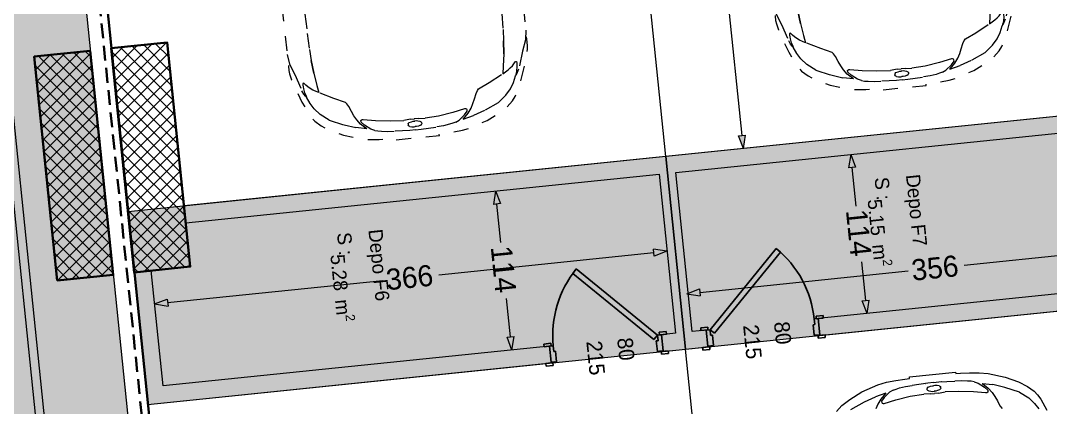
# Model space of a CAD drawing. Header units: millimetres. Extents: x 635850 to 824661, y -5878409 to -5774454.
# Drawn here: x 704695 to 712013, y -5808699 to -5805951 of the extents above; entities that cross this region are included whole.
import ezdxf
from ezdxf.enums import TextEntityAlignment as Align

# ---------------------------------------------------------------- set-up
doc = ezdxf.new("R2010")
doc.units = ezdxf.units.MM
doc.header["$MEASUREMENT"] = 0
doc.linetypes.add('Dashed', pattern=[211.666667, 105.833333, -105.833333])
doc.linetypes.add('Hidden Line', pattern=[158.75, 105.833333, -52.916667])
for name, color, linetype, lineweight, true_color in [('0_Pen_No__102', 7, 'Continuous', 13, 0xcccccc), ('0_Pen_No__62', 7, 'Continuous', 20, 0xaaaaaa), ('A - Ndertesa  6- Dimensionimi Bazike_Pen_No__102', 7, 'Continuous', 13, 0xcccccc), ('A - Ndertesa  6- Dimensionimi Bazike_Pen_No__82', 7, 'Continuous', 20, 0xaaaaaa), ('A - Ndertesa 3 - Bodrumi -1_Pen_No__82', 7, 'Continuous', 20, 0xaaaaaa), ('A - Ndertesa 4 - Veturat_Pen_No__102', 7, 'Continuous', 13, 0xcccccc), ('A - Ndertesa 6 - Muret_Pen_No__102', 7, 'Continuous', 13, 0xcccccc), ('A - Ndertesa 6 - Vijat e Bodrumit_Pen_No__82', 7, 'Continuous', 20, 0xaaaaaa), ('A - Ndertesa 6 - Zonat Bodrum_Pen_No__94', 7, 'Continuous', 13, 0xe4ad2c), ('A - Ndertesa 6 -Veturat_Pen_No__102', 7, 'Continuous', 13, 0xcccccc), ('ARCHICAD Door Markers_Pen_No__112', 7, 'Continuous', 13, 0xd5aaaa)]:
    doc.layers.add(name, color=color, linetype=linetype, lineweight=lineweight, true_color=true_color)
for name, color, linetype in [('A - Ndertesa  6- Dimensionimi Bazike', 7, 'Continuous'), ('A - Ndertesa 3 - Shtyllat', 7, 'Continuous'), ('A - Ndertesa 6 - Muret', 7, 'Continuous'), ('A - Ndertesa 6 - Pllaka meskatit', 7, 'Continuous'), ('A - Ndertesa 6 - Zonat Bodrum', 7, 'Continuous'), ('A - Ndertesa 6- Shtyllat', 7, 'Continuous'), ('ARCHICAD Door Markers', 7, 'Continuous'), ('ARCHICAD Doors', 7, 'Continuous')]:
    doc.layers.add(name, color=color, linetype=linetype)
for name, color, linetype, lineweight in [('A - Ndertesa 3 - Shtyllat_Pen_No__101', 252, 'Continuous', 13), ('A - Ndertesa 3 - Shtyllat_Pen_No__22', 8, 'Continuous', 35), ('A - Ndertesa 6 - Muret_Pen_No__101', 252, 'Continuous', 13), ('A - Ndertesa 6 - Pllaka meskatit_Pen_No__22', 8, 'Continuous', 35), ('A - Ndertesa 6- Shtyllat_Pen_No__101', 252, 'Continuous', 13), ('A - Ndertesa 6- Shtyllat_Pen_No__22', 8, 'Continuous', 35), ('A-Ndertesa 3-Fill Bodrumi_Pen_No__121', 255, 'Continuous', 0), ('A-Ndertesa 3-Fill Bodrumi_Pen_No__2', 8, 'Continuous', 15), ('ARCHICAD Doors_Pen_No__101', 252, 'Continuous', 13), ('ARCHICAD Doors_Pen_No__42', 8, 'Continuous', 25), ('ARCHICAD Zone Stamps_Pen_No__101', 252, 'Continuous', 13), ('Drawing & Figure_Pen_No__6', 5, 'Continuous', 35)]:
    doc.layers.add(name, color=color, linetype=linetype, lineweight=lineweight)
doc.styles.add('GENERATED_STYLE_1', font='GOTHIC.TTF')
doc.dimstyles.new('GENERATED_STYLE__1', dxfattribs={"dimtxt": 150, "dimasz": 91.78744, "dimexe": 0.18, "dimexo": 0.0625, "dimgap": 0, "dimtad": 0, "dimdec": 0, "dimlfac": 0.1, "dimzin": 0, "dimdsep": 46, "dimtxsty": 'GENERATED_STYLE_1', "dimblk": 'ARROWHEAD_5', "dimblk1": 'ARROWHEAD_5', "dimblk2": 'ARROWHEAD_5', "dimcen": 0.09, "dimse1": 1, "dimse2": 1, "dimclrd": 256, "dimclre": 256, "dimclrt": 256, "dimadec": 0, "dimazin": 0, "dimtfac": 1, "dimtdec": 4, "dimtmove": 0, "dimatfit": 3, "dimfxl": 0, "dimtolj": 1, "dimtzin": 0, "dimarcsym": 0})
pattern_1 = [(45, (664183.82, -5827429.525), (-45.96194, 45.96194), []), (135, (664183.82, -5827429.525), (45.96194, 45.96194), [])]

# ---------------------------------------------------------------- blocks, each defined once
blk = doc.blocks.new('Depo F6__17', base_point=(707099.7, -5807750.4))
at = {"layer": 'A - Ndertesa 6 - Zonat Bodrum_Pen_No__94', "linetype": 'Continuous', "lineweight": 0, "true_color": 0xffffff}
blk.add_hatch(color=7, dxfattribs=at).paths.add_polyline_path([(705599.8, -5808677.4), (709419.8, -5808285.2), (709279.2, -5806916.4), (705459.3, -5807308.6)])
at = {"layer": 'ARCHICAD Zone Stamps_Pen_No__101', "color": 252, "lineweight": 13, "insert": (707024.6, -5807603.1), "char_height": 100, "attachment_point": 1, "rotation": 275.86225, "style": 'GENERATED_STYLE_1'}
blk.add_mtext('\\A1;{\\pql;\\pt0,5050;\\fCentury Gothic|b0|i0|c0|p34;5.28\\fCentury Gothic|b0|i0|c0|p34;\\A1{\\H.66x;\\S^  ;}\\fCentury Gothic|b0|i0|c0|p34; m\\fCentury Gothic|b0|i0|c0|p34;\\A1{\\H.66x;\\S2^  ;}}', dxfattribs=at)
at = {"layer": 'ARCHICAD Zone Stamps_Pen_No__101', "color": 252, "lineweight": 13, "style": 'GENERATED_STYLE_1'}
for tag, p in [('calculatedAreaCode', (707042.5, -5807450.2)), ('ROOM_NAME', (707265.6, -5807427.3)), ('DUMMY_849', (707335.4, -5808069.6))]:
    blk.add_attdef(tag, text='', height=100, rotation=275.86225, dxfattribs=at).set_placement(p, align=Align.TOP_LEFT)
blk = doc.blocks.new('Depo F7__18', base_point=(710919.6, -5807358.2))
at = {"layer": 'A - Ndertesa 6 - Zonat Bodrum_Pen_No__94', "linetype": 'Continuous', "lineweight": 0, "true_color": 0xffffff}
blk.add_hatch(color=7, dxfattribs=at).paths.add_polyline_path([(709419.8, -5808285.2), (713140.9, -5807903.2), (713000.3, -5806534.3), (709279.2, -5806916.4)])
at = {"layer": 'ARCHICAD Zone Stamps_Pen_No__101', "color": 252, "lineweight": 13, "insert": (710842, -5807211.1), "char_height": 100, "attachment_point": 1, "rotation": 275.86225, "style": 'GENERATED_STYLE_1'}
blk.add_mtext('\\A1;{\\pql;\\pt0,5050;\\fCentury Gothic|b0|i0|c0|p34;5.15\\fCentury Gothic|b0|i0|c0|p34;\\A1{\\H.66x;\\S^  ;}\\fCentury Gothic|b0|i0|c0|p34; m\\fCentury Gothic|b0|i0|c0|p34;\\A1{\\H.66x;\\S2^  ;}}', dxfattribs=at)
at = {"layer": 'ARCHICAD Zone Stamps_Pen_No__101', "color": 252, "lineweight": 13, "style": 'GENERATED_STYLE_1'}
for tag, p in [('ROOM_NAME', (711085.5, -5807037.6)), ('calculatedAreaCode', (710862.5, -5807058)), ('DUMMY_849', (711155.3, -5807677.4))]:
    blk.add_attdef(tag, text='', height=100, rotation=275.86225, dxfattribs=at).set_placement(p, align=Align.TOP_LEFT)
blk = doc.blocks.new('Slab_3', base_point=(703704.3, -5790215.9))
at = {"layer": 'A - Ndertesa 6 - Pllaka meskatit_Pen_No__22', "color": 8, "linetype": 'Continuous', "lineweight": 35, "flags": 128}
blk.add_lwpolyline([(703704.3, -5790215.9), (739063.3, -5786585.5), (739063.1, -5784103.9), (741098.5, -5781712.3), (750316.6, -5780623.6), (750320.1, -5821668.9), (726661.7, -5822732.9), (707158.2, -5823855.1)], close=True, dxfattribs=at)
blk = doc.blocks.new('Wall_213', base_point=(713000.5, -5806534.3))
at = {"layer": 'A - Ndertesa 6 - Muret_Pen_No__102', "linetype": 'Continuous', "lineweight": 0, "true_color": 0xcccccc}
blk.add_hatch(color=254, dxfattribs=at).paths.add_polyline_path([(705856.4, -5807267.8), (705868.7, -5807387.2), (712664.6, -5806689.4), (712652.3, -5806570)])
at = {"layer": 'A - Ndertesa 6 - Muret_Pen_No__101', "color": 252, "linetype": 'Continuous', "lineweight": 13, "flags": 128}
for points in [[(712652.3, -5806570), (705856.4, -5807267.8)], [(709351.2, -5807029.6), (712664.6, -5806689.4)], [(705868.7, -5807387.2), (709231.8, -5807041.9)]]:
    blk.add_lwpolyline(points, dxfattribs=at)
blk = doc.blocks.new('Door 25_4')
at = {"layer": 'ARCHICAD Doors_Pen_No__101', "color": 252, "linetype": 'Continuous', "lineweight": 13}
for p, q in [((-400, 0), (-437, 0)), ((-400, 0), (-437, 0)), ((-400, 0), (-400, -115)), ((-400, 0), (-400, -115)), ((400, 0), (400, -115)), ((400, 0), (400, -115)), ((400, 0), (437, 0)), ((400, 0), (437, 0)), ((-400, -120), (-437, -120)), ((-400, -120), (-437, -120)), ((-400, -115), (-400, -120)), ((-400, -115), (-400, -120)), ((400, -115), (400, -120)), ((400, -115), (400, -120)), ((400, -120), (437, -120)), ((400, -120), (437, -120))]:
    blk.add_line(p, q, dxfattribs=at)
at = {"layer": 'ARCHICAD Doors_Pen_No__42', "color": 8, "linetype": 'Continuous', "lineweight": 25}
for p, q in [((-182.4, 497.8), (-154.1, 526.1)), ((-154.1, 526.1), (372, 0)), ((343.7, -28.3), (-182.4, 497.8)), ((-437, 0), (-437, 19)), ((-437, 19), (-387, 19)), ((-387, 0), (-437, 0)), ((-372, 0), (-400, 0)), ((-400, 0), (-400, -115)), ((-387, 19), (-387, 0)), ((-372, -40), (-372, 0)), ((372, 0), (343.7, -28.3)), ((400, 0), (372, 0)), ((372, 0), (372, -40)), ((387, 19), (437, 19)), ((387, 0), (387, 19)), ((437, 0), (387, 0)), ((400, -115), (400, 0)), ((437, 19), (437, 0)), ((-360, -40), (-372, -40)), ((-360, -115), (-360, -40)), ((372, -40), (360, -40)), ((360, -40), (360, -115)), ((-437, -139), (-437, -120)), ((-437, -120), (-387, -120)), ((-387, -139), (-437, -139)), ((-400, -120), (-400, -115)), ((-400, -115), (-375, -115)), ((-400, -115), (-360, -115)), ((-375, -120), (-400, -120)), ((-387, -120), (-387, -139)), ((-375, -115), (-375, -120)), ((360, -115), (400, -115)), ((375, -120), (375, -115)), ((375, -115), (400, -115)), ((400, -120), (375, -120)), ((387, -120), (437, -120)), ((387, -139), (387, -120)), ((437, -139), (387, -139)), ((400, -115), (400, -120)), ((437, -120), (437, -139))]:
    blk.add_line(p, q, dxfattribs=at)
blk.add_arc((372, 0), 744, 135, 180, dxfattribs=at)
blk = doc.blocks.new('D Marker 25_13')
at = {"layer": 'ARCHICAD Door Markers_Pen_No__112', "color": 9, "lineweight": 13, "true_color": 0xd5aaaa, "char_height": 110, "attachment_point": 7, "rotation": 90, "style": 'GENERATED_STYLE_1'}
for s, insert in [('\\A1;{\\pql;\\pt0;\\fCentury Gothic|b0|i0|c0|p34;215\\fCentury Gothic|b0|i0|c0|p34;\\A1{\\H.66x;\\S^  ;}\\fCentury Gothic|b0|i0|c0|p34;\\fCentury Gothic|b0|i0|c0|p34;}', (167.8, -125.9)), ('\\A1;{\\pql;\\pt0;\\fCentury Gothic|b0|i0|c0|p34;80\\fCentury Gothic|b0|i0|c0|p34;\\A1{\\H.66x;\\S^  ;}\\fCentury Gothic|b0|i0|c0|p34;\\fCentury Gothic|b0|i0|c0|p34;}', (-52.2, -125.9))]:
    blk.add_mtext(s, dxfattribs=dict(at, insert=insert))
blk = doc.blocks.new('Wall_214', base_point=(713140.9, -5807903.2))
at = {"layer": 'A - Ndertesa 6 - Muret_Pen_No__102', "linetype": 'Continuous', "lineweight": 0, "true_color": 0xcccccc}
for points in [[(710362.5, -5808067.8), (710374.7, -5808187.2), (713021.5, -5807915.4), (713009.3, -5807796)], [(709248.3, -5808182.2), (709260.6, -5808301.6), (709578.9, -5808268.9), (709566.7, -5808149.5)], [(705706.9, -5808545.8), (705719.2, -5808665.2), (708464.8, -5808383.3), (708452.5, -5808263.9)], [(705706.9, -5808545.8), (705587.6, -5808558.1), (705599.8, -5808677.4)], [(705706.9, -5808545.8), (705599.8, -5808677.4), (705719.2, -5808665.2)]]:
    blk.add_hatch(color=254, dxfattribs=at).paths.add_polyline_path(points)
at = {"layer": 'A - Ndertesa 6 - Muret_Pen_No__101', "color": 252, "linetype": 'Continuous', "lineweight": 13}
for p, q in [((710362.5, -5808067.8), (710399.3, -5808064)), ((710362.5, -5808067.8), (710374.2, -5808182.2)), ((709248.3, -5808182.2), (709285.2, -5808178.4)), ((709248.3, -5808182.2), (709260.1, -5808296.6)), ((709566.7, -5808149.5), (709529.9, -5808153.3)), ((709566.7, -5808149.5), (709578.4, -5808263.9)), ((710374.2, -5808182.2), (710374.7, -5808187.2)), ((710374.7, -5808187.2), (710411.6, -5808183.4)), ((708452.5, -5808263.9), (708415.7, -5808267.7)), ((708452.5, -5808263.9), (708464.3, -5808378.3)), ((709578.9, -5808268.9), (709542.1, -5808272.7)), ((709578.4, -5808263.9), (709578.9, -5808268.9)), ((709260.1, -5808296.6), (709260.6, -5808301.6)), ((709260.6, -5808301.6), (709297.4, -5808297.8)), ((708464.8, -5808383.3), (708428, -5808387.1)), ((708464.3, -5808378.3), (708464.8, -5808383.3))]:
    blk.add_line(p, q, dxfattribs=at)
at = {"layer": 'A - Ndertesa 6 - Muret_Pen_No__101', "color": 252, "linetype": 'Continuous', "lineweight": 13, "flags": 128}
for points in [[(713009.3, -5807796), (710362.5, -5808067.8)], [(710374.7, -5808187.2), (713140.9, -5807903.2)], [(709347.8, -5808172), (709248.3, -5808182.2)], [(709566.7, -5808149.5), (709467.2, -5808159.7)], [(708452.5, -5808263.9), (705706.9, -5808545.8)], [(709260.6, -5808301.6), (709578.9, -5808268.9)], [(705599.8, -5808677.4), (708464.8, -5808383.3)], [(705599.8, -5808677.4), (705587.6, -5808558.1)]]:
    blk.add_lwpolyline(points, dxfattribs=at)
at = {"layer": 'ARCHICAD Door Markers', "color": 161, "lineweight": 25, "true_color": 0x40a5ff, "rotation": 185.8622535954199}
for p in [(709976.8, -5808228), (708862.7, -5808342.4)]:
    blk.add_blockref('D Marker 25_13', p, dxfattribs=at)
at = {"layer": 'ARCHICAD Doors', "color": 7, "linetype": 'Continuous', "lineweight": 13, "xscale": -1, "zscale": 1000, "rotation": 5.862253595419953}
blk.add_blockref('Door 25_4', (709964.6, -5808108.7), dxfattribs=at)
at = {"layer": 'ARCHICAD Doors', "color": 7, "linetype": 'Continuous', "lineweight": 13, "zscale": 1000, "rotation": 5.862253595419953}
blk.add_blockref('Door 25_4', (708850.4, -5808223), dxfattribs=at)
blk = doc.blocks.new('Wall_215', base_point=(705599.8, -5808677.4))
at = {"layer": 'A - Ndertesa 6 - Muret_Pen_No__102', "linetype": 'Continuous', "lineweight": 0, "true_color": 0xcccccc}
blk.add_hatch(color=254, dxfattribs=at).paths.add_polyline_path([(705503.5, -5807739.3), (705587.6, -5808558.1), (705706.9, -5808545.8), (705622.9, -5807727.1)])
at = {"layer": 'A - Ndertesa 6 - Muret_Pen_No__101', "color": 252, "linetype": 'Continuous', "lineweight": 13, "flags": 128}
for points in [[(705503.5, -5807739.3), (705587.6, -5808558.1)], [(705706.9, -5808545.8), (705622.9, -5807727.1)]]:
    blk.add_lwpolyline(points, dxfattribs=at)
blk = doc.blocks.new('Wall_216', base_point=(709279.2, -5806916.4))
at = {"layer": 'A - Ndertesa 6 - Muret_Pen_No__102', "linetype": 'Continuous', "lineweight": 0, "true_color": 0xcccccc}
blk.add_hatch(color=254, dxfattribs=at).paths.add_polyline_path([(709231.8, -5807041.9), (709347.8, -5808172), (709467.2, -5808159.7), (709351.2, -5807029.6)])
at = {"layer": 'A - Ndertesa 6 - Muret_Pen_No__101', "color": 252, "linetype": 'Continuous', "lineweight": 13, "flags": 128}
for points in [[(709231.8, -5807041.9), (709347.8, -5808172)], [(709467.2, -5808159.7), (709351.2, -5807029.6)]]:
    blk.add_lwpolyline(points, dxfattribs=at)
blk = doc.blocks.new('Column_117', base_point=(705072.3, -5806982.2))
at = {"layer": 'A - Ndertesa 3 - Shtyllat_Pen_No__101', "linetype": 'Continuous', "lineweight": 13}
h = blk.add_hatch(dxfattribs=at)
h.set_pattern_fill('Concrete_Block', color=252, style=0, pattern_type=2)
h.set_pattern_definition(pattern_1)
h.paths.add_polyline_path([(704954.9, -5807798.5), (705352.9, -5807757.6), (705189.6, -5806166), (704791.7, -5806206.8)])
at = {"layer": 'A - Ndertesa 3 - Shtyllat_Pen_No__22', "color": 8, "linetype": 'Continuous', "lineweight": 35, "flags": 128}
blk.add_lwpolyline([(704954.9, -5807798.5), (705352.9, -5807757.6), (705189.6, -5806166), (704791.7, -5806206.8)], close=True, dxfattribs=at)
blk = doc.blocks.new('Column_192', base_point=(705620, -5806923.2))
at = {"layer": 'A - Ndertesa 6- Shtyllat_Pen_No__101', "linetype": 'Continuous', "lineweight": 13}
h = blk.add_hatch(dxfattribs=at)
h.set_pattern_fill('Concrete_Block', color=252, style=0, pattern_type=2)
h.set_pattern_definition(pattern_1)
h.paths.add_polyline_path([(705502.7, -5807739.4), (705900.6, -5807698.6), (705737.2, -5806106.9), (705339.3, -5806147.8)])
at = {"layer": 'A - Ndertesa 6- Shtyllat_Pen_No__22', "color": 8, "linetype": 'Continuous', "lineweight": 35, "flags": 128}
blk.add_lwpolyline([(705502.7, -5807739.4), (705900.6, -5807698.6), (705737.2, -5806106.9), (705339.3, -5806147.8)], close=True, dxfattribs=at)
blk = doc.blocks.new('Car 05 25_4')
at = {"layer": 'A - Ndertesa 4 - Veturat_Pen_No__102', "color": 254, "linetype": 'Dashed', "lineweight": 13, "true_color": 0xcccccc}
for p, q in [((2808, 852.6), (2876.9, 843.3)), ((2876.9, 843.3), (2954.2, 813.7)), ((2904.1, 832.9), (2905.1, 832.8)), ((2954.2, 813.7), (3075.8, 774.7)), ((3022.5, 758.3), (3023.7, 762.5)), ((3024.5, 753.7), (3022.5, 758.3)), ((3023.7, 762.5), (3034.6, 765.1)), ((3037.9, 743.5), (3024.5, 753.7)), ((3034.6, 765.1), (3046.9, 763.8)), ((3050.6, 730.7), (3037.9, 743.5)), ((3046.9, 763.8), (3060.9, 762.9)), ((3060.9, 762.9), (3089.9, 757.4)), ((3100.5, 763.1), (3075.8, 774.7)), ((3089.9, 757.4), (3108.4, 751.4)), ((3114.1, 753.3), (3100.5, 763.1)), ((3108.4, 751.4), (3122.9, 746.4)), ((3122.9, 746.4), (3114.1, 753.3)), ((3170.1, 726.6), (3122.9, 746.4)), ((2673.2, 695.5), (2787.2, 691.5)), ((2787.2, 691.5), (2868.4, 687.2)), ((2868.4, 687.2), (2959.7, 679)), ((2959.7, 679), (2868.4, 687.2)), ((2959.7, 679), (3047.2, 666.2)), ((3047.2, 666.2), (3100, 656.6)), ((3064.5, 714.6), (3050.6, 730.7)), ((3077, 697.8), (3064.5, 714.6)), ((3100, 656.6), (3077, 697.8)), ((3211.7, 701), (3170.1, 726.6)), ((3254.3, 663.2), (3211.7, 701)), ((3301.9, 602.8), (3254.3, 663.2)), ((3152.9, 553.9), (3100, 656.6)), ((3301.9, 602.8), (3346, 501.4)), ((3189.6, 475.6), (3152.9, 553.9)), ((3199.4, 466.8), (3189.6, 475.6)), ((3220.7, 454.4), (3199.4, 466.8)), ((3256.1, 439.2), (3220.7, 454.4)), ((3288.4, 425.1), (3256.1, 439.2)), ((3346, 501.4), (3374.3, 419.6)), ((3319.4, 408.4), (3288.4, 425.1)), ((3353.5, 384.3), (3319.4, 408.4)), ((3321.2, 370.5), (3321, 362.1)), ((3324.7, 377.3), (3321.2, 370.5)), ((3328.3, 379.6), (3324.7, 377.3)), ((3338.5, 379.5), (3328.3, 379.6)), ((3363.6, 357.8), (3338.5, 379.5)), ((3377.2, 360), (3353.5, 384.3)), ((3391.1, 344.2), (3374.3, 419.6)), ((3321, 362.1), (3338.3, 276.9)), ((3396.7, 315.8), (3363.6, 357.8)), ((3391.1, 344.2), (3377.2, 360)), ((3408.1, 289.4), (3396.7, 315.8)), ((3338.3, 276.9), (3351.9, 172.7)), ((3408.1, 289.4), (3413.8, 267.3)), ((3413.8, 267.3), (3418.5, 242.9)), ((3418.5, 242.9), (3424, 200.7)), ((3351.9, 172.7), (3358.3, 75.9)), ((3424, 200.7), (3427.7, 152)), ((3432.4, 40), (3427.7, 152)), ((3354, 27.9), (3358.3, 75.9)), ((3354, 27.9), (3354, -0.8)), ((3354, -27.9), (3354, 0.8)), ((3370.9, 11.7), (3370.3, -0.8)), ((3370.9, -11.7), (3370.3, 0.8)), ((3372.5, 23.7), (3370.9, 11.7)), ((3376.3, 39), (3372.5, 23.7)), ((3382, 46.6), (3376.3, 39)), ((3386.2, 48.4), (3382, 46.6)), ((3386.2, 48.4), (3394.3, 48.4)), ((3398.5, 46.6), (3394.3, 48.4)), ((3404.2, 39), (3398.5, 46.6)), ((3404.2, 39), (3408, 23.7)), ((3408, 23.7), (3409.8, 8.1)), ((3409.8, 8.1), (3409.8, 0)), ((3431.8, 57.4), (3431.8, 56.8)), ((3432, 0), (3432.4, 40)), ((3432, 0), (3432.4, -40)), ((3354, -27.9), (3358.3, -75.9)), ((3372.5, -23.7), (3370.9, -11.7)), ((3376.3, -39), (3372.5, -23.7)), ((3382, -46.6), (3376.3, -39)), ((3386.2, -48.4), (3382, -46.6)), ((3386.2, -48.4), (3394.3, -48.4)), ((3398.5, -46.6), (3394.3, -48.4)), ((3404.2, -39), (3398.5, -46.6)), ((3404.2, -39), (3408, -23.7)), ((3408, -23.7), (3409.8, -8.1)), ((3409.8, -8.1), (3409.8, 0)), ((3432.4, -40), (3427.7, -152)), ((3431.8, -57.4), (3431.8, -56.8)), ((3351.9, -172.7), (3358.3, -75.9)), ((3338.3, -276.9), (3351.9, -172.7)), ((3418.5, -242.9), (3424, -200.7)), ((3424, -200.7), (3427.7, -152)), ((3321, -362.1), (3338.3, -276.9)), ((3408.1, -289.4), (3396.7, -315.8)), ((3408.1, -289.4), (3413.8, -267.3)), ((3413.8, -267.3), (3418.5, -242.9)), ((3321.2, -370.5), (3321, -362.1)), ((3363.6, -357.8), (3338.5, -379.5)), ((3377.2, -360), (3353.5, -384.3)), ((3396.7, -315.8), (3363.6, -357.8)), ((3391.1, -344.2), (3374.3, -419.6)), ((3391.1, -344.2), (3377.2, -360)), ((3288.4, -425.1), (3256.1, -439.2)), ((3319.4, -408.4), (3288.4, -425.1)), ((3353.5, -384.3), (3319.4, -408.4)), ((3324.7, -377.3), (3321.2, -370.5)), ((3328.3, -379.6), (3324.7, -377.3)), ((3338.5, -379.5), (3328.3, -379.6)), ((3346, -501.4), (3374.3, -419.6)), ((3189.6, -475.6), (3152.9, -553.9)), ((3199.4, -466.8), (3189.6, -475.6)), ((3220.7, -454.4), (3199.4, -466.8)), ((3256.1, -439.2), (3220.7, -454.4)), ((3301.9, -602.8), (3346, -501.4)), ((3152.9, -553.9), (3100, -656.6)), ((3047.2, -666.2), (3100, -656.6)), ((3100, -656.6), (3077, -697.8)), ((3301.9, -602.8), (3254.3, -663.2)), ((2535.4, -698), (2673.2, -695.5)), ((2673.2, -695.5), (2787.2, -691.5)), ((2787.2, -691.5), (2868.4, -687.2)), ((2868.4, -687.2), (2959.7, -679)), ((2959.7, -679), (2868.4, -687.2)), ((2959.7, -679), (3047.2, -666.2)), ((3050.6, -730.7), (3037.9, -743.5)), ((3064.5, -714.6), (3050.6, -730.7)), ((3077, -697.8), (3064.5, -714.6)), ((3170.1, -726.6), (3122.9, -746.4)), ((3211.7, -701), (3170.1, -726.6)), ((3254.3, -663.2), (3211.7, -701)), ((2954.2, -813.7), (3075.8, -774.7)), ((3024.5, -753.7), (3022.5, -758.3)), ((3022.5, -758.3), (3023.7, -762.5)), ((3023.7, -762.5), (3034.6, -765.1)), ((3037.9, -743.5), (3024.5, -753.7)), ((3034.6, -765.1), (3046.9, -763.8)), ((3046.9, -763.8), (3060.9, -762.9)), ((3060.9, -762.9), (3089.9, -757.4)), ((3100.5, -763.1), (3075.8, -774.7)), ((3089.9, -757.4), (3108.4, -751.4)), ((3114.1, -753.3), (3100.5, -763.1)), ((3108.4, -751.4), (3122.9, -746.4)), ((3122.9, -746.4), (3114.1, -753.3)), ((2808, -852.6), (2876.9, -843.3)), ((2876.9, -843.3), (2954.2, -813.7))]:
    blk.add_line(p, q, dxfattribs=at)
at = {"layer": 'A - Ndertesa 4 - Veturat_Pen_No__102', "color": 254, "linetype": 'Dashed', "lineweight": 13, "true_color": 0xcccccc, "flags": 128}
blk.add_lwpolyline([(-483.1, -817.3), (-372.3, -830.2), (-251.8, -841), (-168.2, -844.6), (-78.4, -850.6), (-24, -852.3), (40.3, -852.3), (230.8, -845.5), (400, -847.6), (590.7, -851.7), (856.5, -856.2), (1129.9, -858.5), (1536.1, -860.4), (1957.8, -858.1), (1928.9, -983.2), (1961.1, -983.2), (1996.9, -974.9), (2026.9, -945), (2054.6, -897.6), (2067.9, -857.7), (2119.9, -857.4), (2193.2, -856.5), (2808, -852.6), (2855.7, -852.6), (2891.4, -852.5), (2922.5, -852), (2945.2, -849.4), (2989.6, -839.6), (3013.6, -833.1), (3154.3, -782.6), (3235.9, -747.6), (3269.1, -728.3), (3298.6, -705.6), (3337.3, -663.4), (3374.5, -603.6), (3418.4, -512.7), (3457.5, -393.1), (3468.3, -330.9), (3474.5, -263.7), (3478.3, -199.9), (3479.4, -164.9), (3489.5, -164.9), (3489.5, 164.9), (3479.4, 164.9), (3478.3, 199.9), (3474.5, 263.7), (3468.3, 330.9), (3457.5, 393.1), (3418.4, 512.7), (3374.5, 603.6), (3337.3, 663.4), (3298.6, 705.6), (3269.1, 728.3), (3235.9, 747.6), (3154.3, 782.6), (3013.6, 833.1), (2989.6, 839.6), (2945.2, 849.4), (2922.5, 852), (2891.4, 852.5), (2855.7, 852.6), (2808, 852.6), (2193.2, 856.5), (2119.9, 857.4), (2067.9, 857.7), (2054.6, 897.6), (2026.9, 945), (1996.9, 974.9), (1961.1, 983.2), (1928.9, 983.2), (1957.8, 858.1), (1536.1, 860.4), (1129.9, 858.5), (856.5, 856.2), (590.7, 851.7), (400, 847.6), (230.8, 845.5), (40.3, 852.3), (-24, 852.3), (-78.4, 850.6), (-168.2, 844.6), (-251.8, 841), (-372.3, 830.2), (-483.1, 817.3), (-585.2, 801), (-706.3, 775.8), (-757.7, 747), (-784.8, 721.8), (-815, 667.8), (-855.1, 511), (-874.7, 345), (-882.9, 194.7), (-885.4, 0), (-882.9, -194.7), (-874.7, -345), (-855.1, -511), (-815, -667.8), (-784.8, -721.8), (-757.7, -747), (-706.3, -775.8), (-585.2, -801)], close=True, dxfattribs=at)
blk = doc.blocks.new('Car 05 25_3')
at = {"layer": 'A - Ndertesa 4 - Veturat_Pen_No__102', "color": 254, "linetype": 'Continuous', "lineweight": 13, "true_color": 0xcccccc}
for p, q in [((3211.7, 701), (3170.1, 726.6)), ((3254.3, 663.2), (3211.7, 701)), ((3301.9, 602.8), (3254.3, 663.2)), ((3301.9, 602.8), (3346, 501.4)), ((3220.7, 454.4), (3199.4, 466.8)), ((3256.1, 439.2), (3220.7, 454.4)), ((3288.4, 425.1), (3256.1, 439.2)), ((3346, 501.4), (3374.3, 419.6)), ((3319.4, 408.4), (3288.4, 425.1)), ((3353.5, 384.3), (3319.4, 408.4)), ((3321.2, 370.5), (3321, 362.1)), ((3324.7, 377.3), (3321.2, 370.5)), ((3328.3, 379.6), (3324.7, 377.3)), ((3338.5, 379.5), (3328.3, 379.6)), ((3363.6, 357.8), (3338.5, 379.5)), ((3377.2, 360), (3353.5, 384.3)), ((3391.1, 344.2), (3374.3, 419.6)), ((3321, 362.1), (3338.3, 276.9)), ((3396.7, 315.8), (3363.6, 357.8)), ((3391.1, 344.2), (3377.2, 360)), ((3408.1, 289.4), (3396.7, 315.8)), ((3338.3, 276.9), (3351.9, 172.7)), ((3408.1, 289.4), (3413.8, 267.3)), ((3413.8, 267.3), (3418.5, 242.9)), ((3418.5, 242.9), (3424, 200.7)), ((3351.9, 172.7), (3358.3, 75.9)), ((3424, 200.7), (3427.7, 152)), ((3432.4, 40), (3427.7, 152)), ((3354, 27.9), (3358.3, 75.9)), ((3354, 27.9), (3354, -0.8)), ((3354, -27.9), (3354, 0.8)), ((3370.9, 11.7), (3370.3, -0.8)), ((3370.9, -11.7), (3370.3, 0.8)), ((3372.5, 23.7), (3370.9, 11.7)), ((3376.3, 39), (3372.5, 23.7)), ((3382, 46.6), (3376.3, 39)), ((3386.2, 48.4), (3382, 46.6)), ((3386.2, 48.4), (3394.3, 48.4)), ((3398.5, 46.6), (3394.3, 48.4)), ((3404.2, 39), (3398.5, 46.6)), ((3404.2, 39), (3408, 23.7)), ((3408, 23.7), (3409.8, 8.1)), ((3409.8, 8.1), (3409.8, 0)), ((3431.8, 57.4), (3431.8, 56.8)), ((3432, 0), (3432.4, 40)), ((3432, 0), (3432.4, -40)), ((3354, -27.9), (3358.3, -75.9)), ((3372.5, -23.7), (3370.9, -11.7)), ((3376.3, -39), (3372.5, -23.7)), ((3382, -46.6), (3376.3, -39)), ((3386.2, -48.4), (3382, -46.6)), ((3386.2, -48.4), (3394.3, -48.4)), ((3398.5, -46.6), (3394.3, -48.4)), ((3404.2, -39), (3398.5, -46.6)), ((3404.2, -39), (3408, -23.7)), ((3408, -23.7), (3409.8, -8.1)), ((3409.8, -8.1), (3409.8, 0)), ((3432.4, -40), (3427.7, -152)), ((3431.8, -57.4), (3431.8, -56.8)), ((3351.9, -172.7), (3358.3, -75.9)), ((3338.3, -276.9), (3351.9, -172.7)), ((3418.5, -242.9), (3424, -200.7)), ((3424, -200.7), (3427.7, -152)), ((3321, -362.1), (3338.3, -276.9)), ((3408.1, -289.4), (3396.7, -315.8)), ((3408.1, -289.4), (3413.8, -267.3)), ((3413.8, -267.3), (3418.5, -242.9)), ((3321.2, -370.5), (3321, -362.1)), ((3363.6, -357.8), (3338.5, -379.5)), ((3377.2, -360), (3353.5, -384.3)), ((3396.7, -315.8), (3363.6, -357.8)), ((3391.1, -344.2), (3374.3, -419.6)), ((3391.1, -344.2), (3377.2, -360)), ((3319.4, -408.4), (3288.4, -425.1)), ((3353.5, -384.3), (3319.4, -408.4)), ((3324.7, -377.3), (3321.2, -370.5)), ((3328.3, -379.6), (3324.7, -377.3)), ((3338.5, -379.5), (3328.3, -379.6)), ((3346, -501.4), (3374.3, -419.6)), ((3301.9, -602.8), (3346, -501.4))]:
    blk.add_line(p, q, dxfattribs=at)
at = {"layer": 'A - Ndertesa 4 - Veturat_Pen_No__102', "color": 254, "linetype": 'Continuous', "lineweight": 13, "true_color": 0xcccccc, "flags": 128}
blk.add_lwpolyline([(3298.6, -705.6), (3337.3, -663.4), (3374.5, -603.6), (3418.4, -512.7), (3457.5, -393.1), (3468.3, -330.9), (3474.5, -263.7), (3478.3, -199.9), (3479.4, -164.9), (3489.5, -164.9), (3489.5, 164.9), (3479.4, 164.9), (3478.3, 199.9), (3474.5, 263.7), (3468.3, 330.9), (3457.5, 393.1), (3418.4, 512.7), (3374.5, 603.6), (3337.3, 663.4), (3298.6, 705.6), (3269.1, 728.3), (3235.9, 747.6), (3154.3, 782.6)], dxfattribs=at)
blk = doc.blocks.new('*D1556', base_point=(664183.8, -5827429.5))
at = {"layer": 'A - Ndertesa  6- Dimensionimi Bazike_Pen_No__102', "linetype": 'Continuous', "lineweight": 13, "true_color": 0xcccccc}
for points in [[(710593.9, -5806902), (710578.6, -5806997.4), (710628.3, -5806992.3)], [(710710, -5808032.1), (710725.3, -5807936.8), (710675.6, -5807941.9)]]:
    blk.add_hatch(color=254, dxfattribs=at).paths.add_polyline_path(points)
at = {"layer": 'A - Ndertesa  6- Dimensionimi Bazike_Pen_No__102', "color": 254, "linetype": 'Continuous', "lineweight": 13, "true_color": 0xcccccc}
for p, q in [((710593.9, -5806902), (710578.6, -5806997.4)), ((710593.9, -5806902), (710628.3, -5806992.3)), ((710628.3, -5806992.3), (710578.6, -5806997.4)), ((710631.5, -5807268.3), (710603.5, -5806994.8)), ((710700.4, -5807939.3), (710672.4, -5807665.8)), ((710675.6, -5807941.9), (710725.3, -5807936.8)), ((710710, -5808032.1), (710675.6, -5807941.9)), ((710710, -5808032.1), (710725.3, -5807936.8))]:
    blk.add_line(p, q, dxfattribs=at)
at = {"layer": 'A - Ndertesa  6- Dimensionimi Bazike_Pen_No__82', "color": 253, "lineweight": 20, "true_color": 0xaaaaaa, "insert": (710559.4, -5807299.9), "char_height": 150, "attachment_point": 7, "rotation": 275.86225, "style": 'GENERATED_STYLE_1'}
blk.add_mtext('\\A1;{\\pql;\\fCentury Gothic|b0|i0|c0|p34;114}', dxfattribs=at)
blk = doc.blocks.new('ARROWHEAD_5')
at = {"linetype": 'Continuous', "lineweight": 0}
blk.add_hatch(color=0, dxfattribs=at).paths.add_polyline_path([(-1, 0.2679), (0, 0), (-1, -0.2679)])
at = {"color": 0, "linetype": 'Continuous', "lineweight": 0}
blk.add_line((0, 0), (-1, 0), dxfattribs=at)
blk = doc.blocks.new('*D1557', base_point=(664183.8, -5827429.5))
at = {"layer": 'A - Ndertesa  6- Dimensionimi Bazike_Pen_No__102', "linetype": 'Continuous', "lineweight": 13, "true_color": 0xcccccc}
for points in [[(709310.3, -5801787.1), (709325.6, -5801691.7), (709275.9, -5801696.8)], [(709310.3, -5801787.1), (709294.9, -5801882.5), (709344.7, -5801877.4)], [(709831.1, -5806859.7), (709846.5, -5806764.3), (709796.7, -5806769.4)]]:
    blk.add_hatch(color=254, dxfattribs=at).paths.add_polyline_path(points)
at = {"layer": 'A - Ndertesa  6- Dimensionimi Bazike_Pen_No__102', "color": 254, "linetype": 'Continuous', "lineweight": 13, "true_color": 0xcccccc}
for p, q in [((709310.3, -5801787.1), (709294.9, -5801882.5)), ((709310.3, -5801787.1), (709344.7, -5801877.4)), ((709344.7, -5801877.4), (709294.9, -5801882.5)), ((709550.3, -5804124.6), (709319.8, -5801879.9)), ((709821.6, -5806766.9), (709591.1, -5804522.2)), ((709796.7, -5806769.4), (709846.5, -5806764.3)), ((709831.1, -5806859.7), (709796.7, -5806769.4)), ((709831.1, -5806859.7), (709846.5, -5806764.3))]:
    blk.add_line(p, q, dxfattribs=at)
at = {"layer": 'A - Ndertesa  6- Dimensionimi Bazike_Pen_No__82', "color": 253, "lineweight": 20, "true_color": 0xaaaaaa, "insert": (709478.1, -5804156.2), "char_height": 150, "attachment_point": 7, "rotation": 275.86225, "style": 'GENERATED_STYLE_1'}
blk.add_mtext('\\A1;{\\pql;\\fCentury Gothic|b0|i0|c0|p34;510}', dxfattribs=at)
blk = doc.blocks.new('*D1580', base_point=(664183.8, -5827429.5))
at = {"layer": 'A - Ndertesa  6- Dimensionimi Bazike_Pen_No__102', "linetype": 'Continuous', "lineweight": 13, "true_color": 0xcccccc}
for points in [[(712971.8, -5807527.2), (712876.5, -5807511.9), (712881.6, -5807561.6)], [(709429.8, -5807890.9), (709525.1, -5807906.3), (709520, -5807856.5)]]:
    blk.add_hatch(color=254, dxfattribs=at).paths.add_polyline_path(points)
at = {"layer": 'A - Ndertesa  6- Dimensionimi Bazike_Pen_No__102', "color": 254, "linetype": 'Continuous', "lineweight": 13, "true_color": 0xcccccc}
for p, q in [((711399.6, -5807688.7), (712879, -5807536.8)), ((712881.6, -5807561.6), (712876.5, -5807511.9)), ((712971.8, -5807527.2), (712876.5, -5807511.9)), ((712971.8, -5807527.2), (712881.6, -5807561.6)), ((709522.6, -5807881.4), (711002.1, -5807729.5)), ((709429.8, -5807890.9), (709520, -5807856.5)), ((709429.8, -5807890.9), (709525.1, -5807906.3)), ((709520, -5807856.5), (709525.1, -5807906.3))]:
    blk.add_line(p, q, dxfattribs=at)
at = {"layer": 'A - Ndertesa  6- Dimensionimi Bazike_Pen_No__82', "color": 253, "lineweight": 20, "true_color": 0xaaaaaa, "insert": (711033.6, -5807801.6), "char_height": 150, "attachment_point": 7, "rotation": 5.86225, "style": 'GENERATED_STYLE_1'}
blk.add_mtext('\\A1;{\\pql;\\fCentury Gothic|b0|i0|c0|p34;356}', dxfattribs=at)
blk = doc.blocks.new('*D1618', base_point=(664183.8, -5827429.5))
at = {"layer": 'A - Ndertesa  6- Dimensionimi Bazike_Pen_No__102', "linetype": 'Continuous', "lineweight": 13, "true_color": 0xcccccc}
for points in [[(712330.8, -5807986.3), (712315.5, -5808081.7), (712365.2, -5808076.6)], [(712851.7, -5813059.3), (712867, -5812964), (712817.3, -5812969.1)]]:
    blk.add_hatch(color=254, dxfattribs=at).paths.add_polyline_path(points)
at = {"layer": 'A - Ndertesa  6- Dimensionimi Bazike_Pen_No__102', "color": 254, "linetype": 'Continuous', "lineweight": 13, "true_color": 0xcccccc}
for p, q in [((712330.8, -5807986.3), (712315.5, -5808081.7)), ((712330.8, -5807986.3), (712365.2, -5808076.6)), ((712365.2, -5808076.6), (712315.5, -5808081.7)), ((712570.8, -5810324.1), (712340.3, -5808079.1)), ((712842.2, -5812966.5), (712611.7, -5810721.6)), ((712817.3, -5812969.1), (712867, -5812964)), ((712851.7, -5813059.3), (712817.3, -5812969.1)), ((712851.7, -5813059.3), (712867, -5812964))]:
    blk.add_line(p, q, dxfattribs=at)
at = {"layer": 'A - Ndertesa  6- Dimensionimi Bazike_Pen_No__82', "color": 253, "lineweight": 20, "true_color": 0xaaaaaa, "insert": (712498.7, -5810355.6), "char_height": 150, "attachment_point": 7, "rotation": 275.86225, "style": 'GENERATED_STYLE_1'}
blk.add_mtext('\\A1;{\\pql;\\fCentury Gothic|b0|i0|c0|p34;510}', dxfattribs=at)
blk = doc.blocks.new('*D1619', base_point=(664183.8, -5827429.5))
at = {"layer": 'A - Ndertesa  6- Dimensionimi Bazike_Pen_No__102', "linetype": 'Continuous', "lineweight": 13, "true_color": 0xcccccc}
for points in [[(708070.1, -5807161.2), (708054.7, -5807256.5), (708104.5, -5807251.4)], [(708186.1, -5808291.3), (708201.4, -5808195.9), (708151.7, -5808201)]]:
    blk.add_hatch(color=254, dxfattribs=at).paths.add_polyline_path(points)
at = {"layer": 'A - Ndertesa  6- Dimensionimi Bazike_Pen_No__102', "color": 254, "linetype": 'Continuous', "lineweight": 13, "true_color": 0xcccccc}
for p, q in [((708070.1, -5807161.2), (708054.7, -5807256.5)), ((708070.1, -5807161.2), (708104.5, -5807251.4)), ((708104.5, -5807251.4), (708054.7, -5807256.5)), ((708107.7, -5807527.4), (708079.6, -5807254)), ((708176.6, -5808198.4), (708148.5, -5807925)), ((708151.7, -5808201), (708201.4, -5808195.9)), ((708186.1, -5808291.3), (708151.7, -5808201)), ((708186.1, -5808291.3), (708201.4, -5808195.9))]:
    blk.add_line(p, q, dxfattribs=at)
at = {"layer": 'A - Ndertesa  6- Dimensionimi Bazike_Pen_No__82', "color": 253, "lineweight": 20, "true_color": 0xaaaaaa, "insert": (708035.5, -5807559), "char_height": 150, "attachment_point": 7, "rotation": 275.86225, "style": 'GENERATED_STYLE_1'}
blk.add_mtext('\\A1;{\\pql;\\fCentury Gothic|b0|i0|c0|p34;114}', dxfattribs=at)
blk = doc.blocks.new('*D1620', base_point=(664183.8, -5827429.5))
at = {"layer": 'A - Ndertesa  6- Dimensionimi Bazike_Pen_No__102', "linetype": 'Continuous', "lineweight": 13, "true_color": 0xcccccc}
for points in [[(709288, -5807589.7), (709192.7, -5807574.4), (709197.8, -5807624.1)], [(705647.2, -5807963.5), (705742.5, -5807978.9), (705737.4, -5807929.1)]]:
    blk.add_hatch(color=254, dxfattribs=at).paths.add_polyline_path(points)
at = {"layer": 'A - Ndertesa  6- Dimensionimi Bazike_Pen_No__102', "color": 254, "linetype": 'Continuous', "lineweight": 13, "true_color": 0xcccccc}
for p, q in [((707666.4, -5807756.2), (709195.2, -5807599.2)), ((709197.8, -5807624.1), (709192.7, -5807574.4)), ((709288, -5807589.7), (709192.7, -5807574.4)), ((709288, -5807589.7), (709197.8, -5807624.1)), ((705740, -5807954), (707268.8, -5807797)), ((705647.2, -5807963.5), (705737.4, -5807929.1)), ((705647.2, -5807963.5), (705742.5, -5807978.9)), ((705737.4, -5807929.1), (705742.5, -5807978.9))]:
    blk.add_line(p, q, dxfattribs=at)
at = {"layer": 'A - Ndertesa  6- Dimensionimi Bazike_Pen_No__82', "color": 253, "lineweight": 20, "true_color": 0xaaaaaa, "insert": (707300.4, -5807869.2), "char_height": 150, "attachment_point": 7, "rotation": 5.86225, "style": 'GENERATED_STYLE_1'}
blk.add_mtext('\\A1;{\\pql;\\fCentury Gothic|b0|i0|c0|p34;366}', dxfattribs=at)

msp = doc.modelspace()

# ---------------------------------------------------------------- hatches: boundary and pattern name
at = {"layer": 'A-Ndertesa 3-Fill Bodrumi_Pen_No__121', "linetype": 'Continuous', "lineweight": 0, "true_color": 0x3f3f3f}
msp.add_hatch(color=250, dxfattribs=at).paths.add_polyline_path([(703555.3, -5790235.6), (707005.6, -5823868.4), (679022.7, -5825475.9), (675700.6, -5793093.2)])

# ---------------------------------------------------------------- linework, layer by layer
at = {"layer": '0_Pen_No__102', "color": 254, "linetype": 'Continuous', "lineweight": 13, "true_color": 0xcccccc, "flags": 128}
msp.add_lwpolyline([(706406.6, -5823802.6), (702982.6, -5790425.6)], dxfattribs=at)
at = {"layer": '0_Pen_No__62', "color": 253, "linetype": 'Continuous', "lineweight": 20, "true_color": 0xaaaaaa}
msp.add_lwpolyline([(707148, -5823755.5), (726657.2, -5822633), (750320.1, -5821568.8), (750316.6, -5780724.3), (741149.2, -5781807), (739163.1, -5784140.7), (739163.3, -5786675.7), (703714.5, -5790315.4)], close=True, dxfattribs=at)
at = {"layer": 'A - Ndertesa 3 - Bodrumi -1_Pen_No__82', "color": 253, "linetype": 'Continuous', "lineweight": 20, "true_color": 0xaaaaaa, "flags": 128}
msp.add_lwpolyline([(705969.7, -5813770.4), (705969.1, -5813770.4, -0.414214), (705256.2, -5813190.1), (704166.9, -5802569.8, -0.414214), (704390.4, -5802295.3)], format="xyb", dxfattribs=at)
at = {"layer": 'A - Ndertesa 6 - Vijat e Bodrumit_Pen_No__82', "color": 253, "linetype": 'Continuous', "lineweight": 20, "true_color": 0xaaaaaa, "flags": 128}
for points in [[(709279.2, -5806916.4), (708758.3, -5801842.4)], [(709940.6, -5813358.2), (709419.8, -5808285.2)]]:
    msp.add_lwpolyline(points, dxfattribs=at)
at = {"layer": 'A - Ndertesa 6 - Zonat Bodrum', "color": 7, "linetype": 'Continuous', "lineweight": 0, "true_color": 0xffffff, "flags": 128}
for points in [[(709419.8, -5808285.2), (713140.9, -5807903.2), (713000.3, -5806534.3), (709279.2, -5806916.4)], [(705599.8, -5808677.4), (709419.8, -5808285.2), (709279.2, -5806916.4), (705459.3, -5807308.6)]]:
    msp.add_lwpolyline(points, close=True, dxfattribs=at)
at = {"layer": 'A-Ndertesa 3-Fill Bodrumi_Pen_No__2', "color": 8, "linetype": 'Continuous', "lineweight": 15, "flags": 128}
msp.add_lwpolyline([(703555.3, -5790235.6), (707005.6, -5823868.4), (679022.7, -5825475.9), (675700.6, -5793093.2)], close=True, dxfattribs=at)
at = {"layer": 'Drawing & Figure_Pen_No__6', "color": 5, "linetype": 'Hidden Line', "lineweight": 35, "flags": 128}
msp.add_lwpolyline([(703569, -5789389.5), (707249.5, -5825265.8)], dxfattribs=at)

# ---------------------------------------------------------------- block references
at = {"layer": 'A - Ndertesa 3 - Shtyllat', "color": 8, "lineweight": 35}
msp.add_blockref('Column_117', (705072.3, -5806982.2), dxfattribs=at)
at = {"layer": 'A - Ndertesa 6 - Muret', "color": 252, "lineweight": 13}
for name, p in [('Wall_213', (713000.5, -5806534.3)), ('Wall_216', (709279.2, -5806916.4)), ('Wall_214', (713140.9, -5807903.2)), ('Wall_215', (705599.8, -5808677.4))]:
    msp.add_blockref(name, p, dxfattribs=at)
at = {"layer": 'A - Ndertesa 6 - Pllaka meskatit', "color": 8, "linetype": 'Continuous', "lineweight": 35}
msp.add_blockref('Slab_3', (703704.3, -5790215.9), dxfattribs=at)
at = {"layer": 'A - Ndertesa 6 - Zonat Bodrum', "color": 252, "linetype": 'Continuous', "lineweight": 13}
for name, p, values in [('Depo F7__18', (710919.6, -5807358.2), {'ROOM_NAME': 'Depo F7', 'calculatedAreaCode': 'S : '}), ('Depo F6__17', (707099.7, -5807750.4), {'ROOM_NAME': 'Depo F6', 'calculatedAreaCode': 'S : '})]:
    msp.add_blockref(name, p, dxfattribs=at).add_auto_attribs(values)
at = {"layer": 'A - Ndertesa 6 -Veturat_Pen_No__102', "color": 254, "linetype": 'Continuous', "lineweight": 13, "true_color": 0xcccccc, "zscale": 1000, "rotation": 275.8622535954199}
for p in [(710609.6, -5802956.9), (707150.9, -5803312)]:
    msp.add_blockref('Car 05 25_4', p, dxfattribs=at)
at = {"layer": 'A - Ndertesa 6 -Veturat_Pen_No__102', "color": 254, "linetype": 'Continuous', "lineweight": 13, "true_color": 0xcccccc, "xscale": -1, "zscale": 1000, "rotation": 275.8622535954199}
msp.add_blockref('Car 05 25_3', (711531.6, -5811936.8), dxfattribs=at)
at = {"layer": 'A - Ndertesa 6- Shtyllat', "color": 8, "lineweight": 35}
msp.add_blockref('Column_192', (705620, -5806923.2), dxfattribs=at)

# ---------------------------------------------------------------- dimensions: what is measured, and where the dimension line sits
at = {"layer": 'A - Ndertesa  6- Dimensionimi Bazike', "color": 254, "linetype": 'Continuous', "lineweight": 13, "true_color": 0xcccccc}
for base, p1, p2, angle, picture, middle, turn in [((709310.3, -5801787.1), (709831.1, -5806859.7), (708758.4, -5801843.8), 95.86225, '*D1557', (709570.3, -5804319.2), 275.86225), ((712971.8, -5807527.2), (709335.8, -5806975.1), (712877.8, -5806611.4), 5.86225, '*D1580', (711196.6, -5807709.5), 5.86225), ((710593.9, -5806902), (709348.4, -5808171.9), (709292.1, -5807035.7), 95.86225, '*D1556', (710651.5, -5807462.9), 275.86225), ((709288, -5807589.7), (705706.9, -5808545.8), (709231.8, -5807041.9), 5.86225, '*D1620', (707463.4, -5807777.1), 5.86225), ((708070.1, -5807161.2), (706824.5, -5808431.1), (706768.2, -5807294.8), 95.86225, '*D1619', (708127.7, -5807722), 275.86225), ((712330.8, -5807986.3), (709940.6, -5813358.2), (709419.8, -5808285.2), 95.86225, '*D1618', (712590.8, -5810518.6), 275.86225)]:
    dim = msp.add_linear_dim(base=base, p1=p1, p2=p2, angle=angle, dimstyle='GENERATED_STYLE__1', dxfattribs=at)
    dim.commit()
    dim.dimension.update_dxf_attribs({"geometry": picture, "text_midpoint": middle, "dimtype": 160, "text_rotation": turn})

doc.saveas('drawing.dxf')
